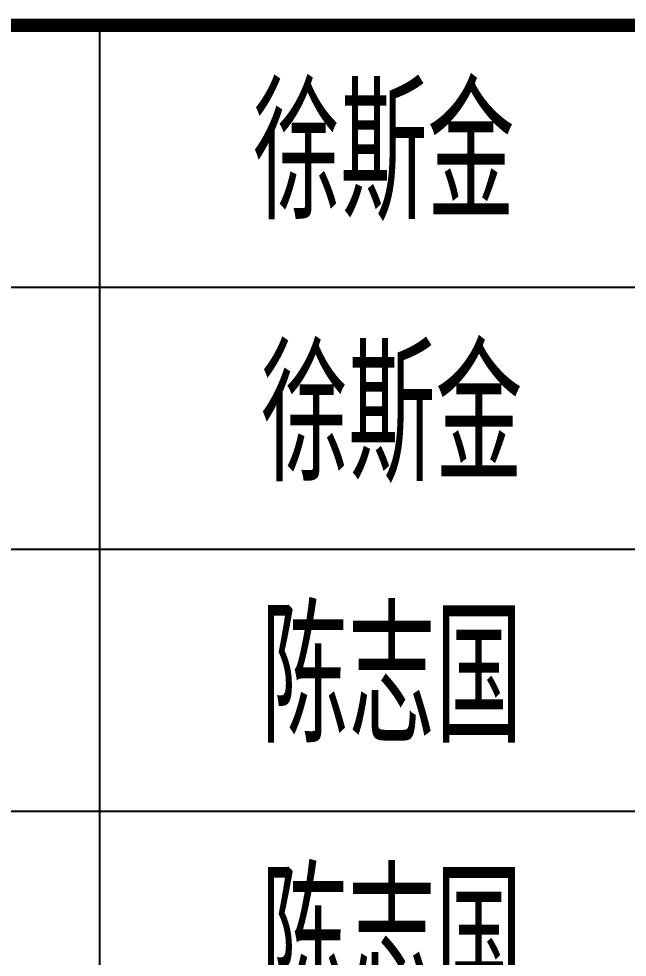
# Model space of a CAD drawing. Extents: x 5412679 to 5683609, y 301830 to 763830.
# Drawn here: x 5662163 to 5663324, y 327892 to 329683 of the extents above; entities that cross this region are included whole.
import ezdxf

# ---------------------------------------------------------------- set-up
doc = ezdxf.new("R2010")
doc.units = 0
doc.header["$LTSCALE"] = 1000
doc.header["$MEASUREMENT"] = 0
doc.layers.add('$dl$', color=255, linetype='Continuous')
doc.layers.add('PUB_TITLE', color=4, linetype='Continuous')
doc.styles.add('TSSD_REIN', font='TSSDENG', dxfattribs={"width": 0.8, "bigfont": 'TSSDCHN'})

# ---------------------------------------------------------------- blocks, each defined once
blk = doc.blocks.new('sdg456sdhfdgh')
at = {"layer": 'PUB_TITLE'}
for p, q in [((3125733.3, 779521), (3125733.3, 772541.4)), ((3123207.5, 778521), (3130207.5, 778521)), ((3123207.5, 777521), (3130207.5, 777521)), ((3123207.5, 776521), (3130207.5, 776521))]:
    blk.add_line(p, q, dxfattribs=at)
at = {"layer": 'PUB_TITLE', "const_width": 50}
blk.add_lwpolyline([(3123207.5, 779521), (3130207.5, 779521), (3130207.5, 772521), (3123207.5, 772521)], close=True, dxfattribs=at)
at = {"layer": 'PUB_TITLE', "style": 'TSSD_REIN', "width": 0.7}
for s, p in [('徐斯金', (3126318.8, 778782)), ('徐斯金', (3126349.1, 777782)), ('陈志国', (3126349.1, 776782)), ('陈志国', (3126349.1, 775782, -125))]:
    blk.add_text(s, height=500, dxfattribs=at).set_placement(p)

msp = doc.modelspace()

# ---------------------------------------------------------------- block references
at = {"layer": '$dl$', "xscale": 0.5, "yscale": 0.5, "zscale": 0.5}
msp.add_blockref('sdg456sdhfdgh', (4099450.8, -60090), dxfattribs=at)

doc.saveas('drawing.dxf')
